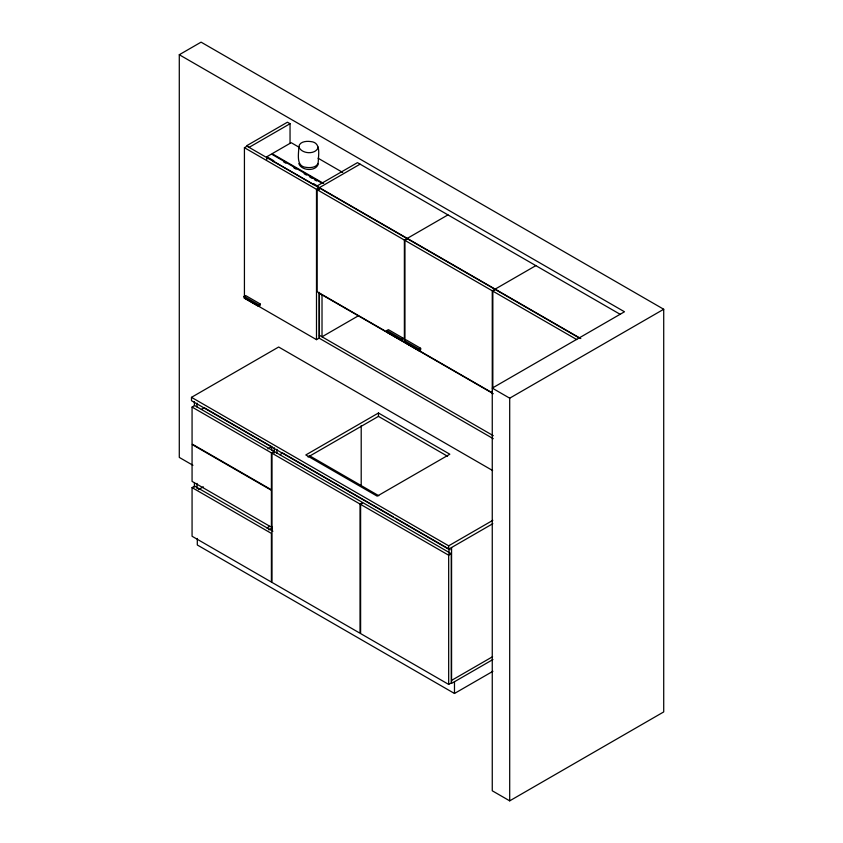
<?xml version="1.0" encoding="UTF-8"?>
<svg xmlns="http://www.w3.org/2000/svg" width="843" height="843" viewBox="0 0 843 843"><rect width="100%" height="100%" fill="white"/><g stroke="black" fill="none" stroke-linecap="round" stroke-linejoin="round"><path stroke-width="1.26" d="M298.833 146.724C299.571 141.476 306.504 140.929 310.719 141.571C321.446 142.309 318.317 154.996 318.243 162.235C317.516 167.483 310.582 168.031 306.367 167.388C295.64 166.651 298.77 153.974 298.833 146.724C301.236 154.164 316.114 155.038 318.243 147.135M318.243 163.911C316.114 171.824 301.236 170.939 298.833 163.51M192.942 465.294L179.285 457.412L179.285 54.732L201.077 42.15L663.715 309.255L663.715 711.924L509.699 800.85L492.259 790.787L492.259 290.793L404.956 240.392L404.956 342.406L492.259 392.806M244.428 147.704L247.041 146.197L319.107 187.81L316.494 189.317L244.428 147.704L244.428 298.043L316.494 339.655L319.107 338.138L319.107 292.384M290.045 123.721L249.359 147.209L246.746 145.691L287.431 122.203L290.045 123.721L290.045 143.415M266.841 159.38L266.841 156.745L271.467 154.069L321.878 183.173M273.216 161.677L273.827 160.781L266.841 156.745M273.216 161.129L313.016 184.101L313.617 183.753L317.611 186.061M360.087 164.153L319.402 187.641L319.402 189.654M317.073 189.654L319.687 188.147L406.99 238.548L404.377 240.055L317.073 189.654L317.073 291.667L404.377 342.068L404.377 240.055M244.133 296.367L245.587 295.524L260.118 303.912L260.118 305.587L258.664 306.43L244.133 298.043L244.133 296.367L258.664 304.755L260.118 303.912M407.285 238.379L447.97 214.891M404.956 240.392L407.569 238.885L494.873 289.286L492.259 290.793M492.828 523.682L448.676 549.183L191.487 400.699L191.487 397.338L278.664 347.01L492.607 470.52M192.067 407.074L194.68 405.557L274.017 451.363L271.404 452.87L192.067 407.074L192.067 443.987L271.404 489.783L271.404 452.87M358.18 315.914L322.015 336.8L322.015 294.85M201.372 409.424L204.269 407.738L270.571 446.021M386.937 330.488L388.391 329.655L402.922 338.043L402.922 339.718L401.468 340.561L386.937 332.174L386.937 330.488L401.468 338.886L402.922 338.043M404.672 340.73L406.126 339.887L420.646 348.275L420.646 349.95L419.203 350.793L404.672 342.406L404.672 340.73L419.203 349.118L420.646 348.275M495.168 289.117L535.853 265.629M492.839 387.917L492.839 291.13L495.463 289.623L579.362 338.064M192.067 487.602L271.404 533.408L271.404 582.07L192.067 536.264L192.067 487.602L194.68 486.095L272.89 531.248M267.821 448.908L271.699 446.664M198.463 489.625L203.3 486.822M271.983 453.207L274.597 451.7L362.648 502.533L360.035 504.051L271.983 453.207L271.983 582.397L360.035 633.241L360.035 504.051M279.834 454.725L282.732 453.039L393.249 516.843M378.454 413.007L305.809 454.957L377.179 496.158L449.835 454.219L378.454 413.007L378.454 416.368L308.074 457.001M266.852 527.981L269.76 526.306M268.791 529.889L271.699 528.213M179.285 54.732L624.484 311.773L492.259 388.107L509.699 398.181L663.715 309.255M360.614 504.388L363.238 502.871L451.29 553.714L451.29 682.904L448.676 684.411L360.614 633.578L360.614 504.388L448.676 555.221L451.29 553.714M191.487 397.338L448.676 545.821L492.828 520.331M451.574 680.385L492.575 656.718M492.913 659.542L451.574 683.41L451.574 547.497M197.304 538.466L197.304 544.989L454.482 693.473L492.913 671.291M620.353 314.418L357.464 162.646L316.778 186.134L580.795 338.559M299.023 147.219L291.183 142.688L272.131 153.689L323.659 183.437M318.064 158.21L342.711 172.436M283.669 161.919L285.935 163.236M293.901 167.831L296.167 169.148M304.133 173.742L306.409 175.049M309.813 177.019L312.089 178.337M314.365 179.643L316.641 180.96M492.839 291.13L576.749 339.571M319.402 293.343L493.271 393.723M319.402 335.293L493.271 435.673M493.271 438.697L319.402 338.306L319.402 292.458M378.454 416.368L447.57 456.263M309.276 455.61L378.781 495.737M395.525 518.16L450.215 549.741M509.699 398.181L509.699 800.85M492.143 391.226L492.143 392.901M454.482 681.724L454.482 693.473M448.961 548.624L448.961 553.883M448.676 545.821L448.676 549.183M448.676 555.221L448.676 684.411M419.203 349.118L419.203 350.793M401.468 338.886L401.468 340.561M361.204 425.641L361.204 486.158M316.494 189.317L316.494 339.655M313.617 183.753L313.016 184.649L313.016 184.101M276.925 449.298L276.925 453.249M274.312 447.791L274.312 453.049M271.699 446.274L271.699 450.225M271.699 526.201L271.699 530.479M258.664 304.755L258.664 306.43M197.009 403.165L197.009 407.106M197.009 483.418L197.009 488.677M194.396 401.647L194.396 405.599M194.396 483.218L194.396 487.17M271.404 490.289L192.067 444.482L192.067 481.395L271.404 527.202L271.404 490.289"/></g></svg>
